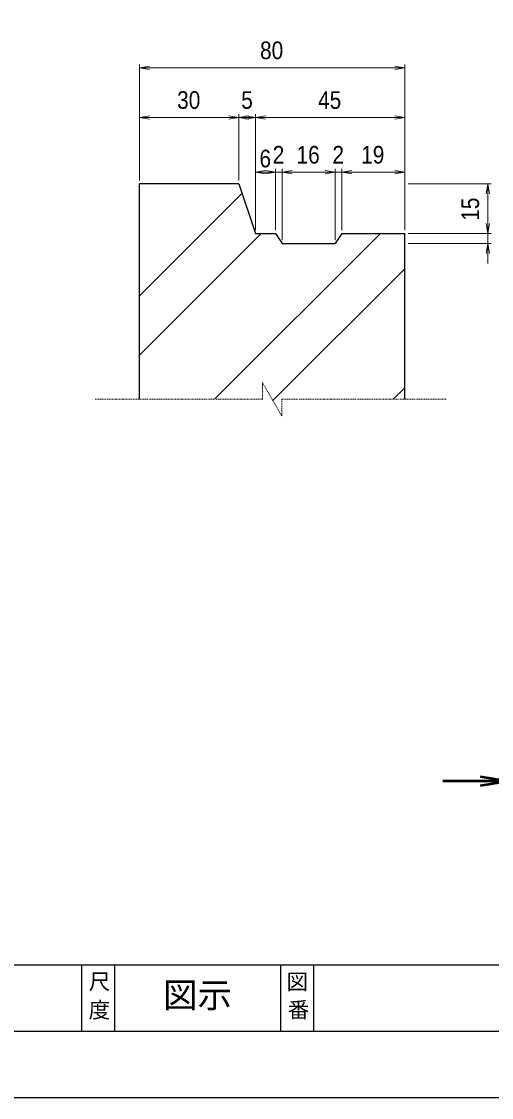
# Model space of a CAD drawing. Units: millimetres, scale not verified. Extents: x -210 to 210, y -148 to 148.
# Drawn here: x 1 to 71.8, y -148.5 to 13.9 of the extents above; entities that cross this region are included whole.
import ezdxf
from ezdxf.enums import TextEntityAlignment as Align

# ---------------------------------------------------------------- set-up
doc = ezdxf.new("R2010")
doc.units = ezdxf.units.MM
doc.linetypes.add('USER1', pattern=[12.95, 6.35, -3.175, 0.25, -3.175])
doc.layers.add('0-0', color=7, linetype='Continuous')
for name, color, linetype, lineweight in [('0-1_0', 9, 'Continuous', 25), ('0-2_dims', 2, 'Continuous', 13), ('0-3_pen1実線', 4, 'Continuous', 13), ('0-5_pen3実線', 7, 'Continuous', 25), ('0-6_pen4実線', 6, 'Continuous', 25), ('0-7_pen1一点', 4, 'USER1', 13)]:
    doc.layers.add(name, color=color, linetype=linetype, lineweight=lineweight)
doc.styles.add('ＭＳ ゴシック', font='')
doc.styles.add('ＭＳ Ｐゴシック', font='')
doc.styles.get('ＭＳ ゴシック').set_extended_font_data('MS Gothic')
doc.styles.get('ＭＳ Ｐゴシック').set_extended_font_data('MS PGothic')

# ---------------------------------------------------------------- blocks, each defined once
blk = doc.blocks.new('部分図 1')
at = {"layer": '0-1_0'}
blk.add_lwpolyline([(0, 0), (12600, 0), (12600, 8910), (0, 8910)], close=True, dxfattribs=at)
at = {"layer": '0-2_dims'}
for p, q in [((6862.5, 4150.99), (6862.5, 4676.54)), ((8062.5, 3925.99), (8062.5, 4676.54)), ((6862.5, 4661.54), (8062.5, 4661.54)), ((6862.5, 4150.99), (6862.5, 4451.54)), ((7312.5, 4436.54), (6862.5, 4436.54)), ((7312.5, 4150.99), (7312.5, 4451.54)), ((7312.5, 4150.99), (7312.5, 4451.54)), ((7312.5, 4436.54), (7387.5, 4436.54)), ((7387.5, 3925.99), (7387.5, 4451.54)), ((7387.5, 3925.99), (7387.5, 4451.54)), ((8062.5, 4436.54), (7387.5, 4436.54)), ((8062.5, 3925.99), (8062.5, 4451.54)), ((7387.5, 3925.99), (7387.5, 4203.77)), ((7477.5, 3925.99), (7477.5, 4203.77)), ((7477.5, 3925.99), (7477.5, 4203.77)), ((7507.5, 3884.74), (7507.5, 4203.77)), ((7507.5, 3880.99), (7507.5, 4203.77)), ((7747.5, 3880.99), (7747.5, 4203.77)), ((7747.5, 3880.99), (7747.5, 4203.77)), ((7777.5, 3925.99), (7777.5, 4203.77)), ((7777.5, 3925.99), (7777.5, 4203.77)), ((8062.5, 3925.99), (8062.5, 4203.77)), ((7477.5, 4188.77), (7387.5, 4188.77)), ((7477.5, 4188.77), (7387.5, 4188.77)), ((7477.5, 4188.77), (7507.5, 4188.77)), ((7507.5, 4188.77), (7597.5, 4188.77)), ((7507.5, 4188.77), (7747.5, 4188.77)), ((7747.5, 4188.77), (7657.5, 4188.77)), ((7747.5, 4188.77), (7777.5, 4188.77)), ((7777.5, 4188.77), (7867.5, 4188.77)), ((7777.5, 4188.77), (8062.5, 4188.77)), ((8077.5, 4135.99), (8452.59, 4135.99)), ((8437.59, 4135.99), (8437.59, 3910.99)), ((8437.59, 3910.99), (8437.59, 4000.99)), ((8077.5, 3910.99), (8452.59, 3910.99)), ((8077.5, 3910.99), (8452.59, 3910.99)), ((8437.59, 3910.99), (8437.59, 3865.99)), ((8077.5, 3865.99), (8452.59, 3865.99)), ((8437.59, 3865.99), (8437.59, 3775.99))]:
    blk.add_line(p, q, dxfattribs=at)
at = {"layer": '0-2_dims', "lineweight": 50}
blk.add_line((8525, 1432), (8235, 1432), dxfattribs=at)
at = {"layer": '0-2_dims'}
for points in [[(6907.5, 4669.04), (6862.5, 4661.54), (6907.5, 4654.04)], [(8017.5, 4654.04), (8062.5, 4661.54), (8017.5, 4669.04)], [(6907.5, 4444.04), (6862.5, 4436.54), (6907.5, 4429.04)], [(7267.5, 4429.04), (7312.5, 4436.54), (7267.5, 4444.04)], [(7357.5, 4444.04), (7312.5, 4436.54), (7357.5, 4429.04)], [(7342.5, 4429.04), (7387.5, 4436.54), (7342.5, 4444.04)], [(7432.5, 4444.04), (7387.5, 4436.54), (7432.5, 4429.04)], [(8017.5, 4429.04), (8062.5, 4436.54), (8017.5, 4444.04)], [(7432.5, 4196.27), (7387.5, 4188.77), (7432.5, 4181.27)], [(7432.5, 4181.27), (7477.5, 4188.77), (7432.5, 4196.27)], [(7552.5, 4196.27), (7507.5, 4188.77), (7552.5, 4181.27)], [(7552.5, 4196.27), (7507.5, 4188.77), (7552.5, 4181.27)], [(7702.5, 4181.27), (7747.5, 4188.77), (7702.5, 4196.27)], [(7702.5, 4181.27), (7747.5, 4188.77), (7702.5, 4196.27)], [(7822.5, 4196.27), (7777.5, 4188.77), (7822.5, 4181.27)], [(7822.5, 4196.27), (7777.5, 4188.77), (7822.5, 4181.27)], [(8017.5, 4181.27), (8062.5, 4188.77), (8017.5, 4196.27)], [(8445.09, 4090.99), (8437.59, 4135.99), (8430.09, 4090.99)], [(8430.09, 3955.99), (8437.59, 3910.99), (8445.09, 3955.99)], [(8430.09, 3955.99), (8437.59, 3910.99), (8445.09, 3955.99)], [(8445.09, 3820.99), (8437.59, 3865.99), (8430.09, 3820.99)]]:
    blk.add_lwpolyline(points, dxfattribs=at)
at = {"layer": '0-2_dims', "lineweight": 50}
blk.add_lwpolyline([(8405, 1412), (8525, 1432), (8405, 1452)], dxfattribs=at)
at = {"layer": '0-3_pen1実線'}
for p, q in [((6862.5, 3629.61), (7326.6, 4093.7)), ((6862.5, 3360.2), (7413.29, 3910.99)), ((7202.11, 3160.99), (7952.11, 3910.99)), ((7465.8, 3155.28), (8062.5, 3751.98)), ((8010.33, 3160.99), (8062.5, 3213.16))]:
    blk.add_line(p, q, dxfattribs=at)
at = {"layer": '0-5_pen3実線'}
for p, q in [((6862.5, 3160.99), (6862.5, 4135.99)), ((7312.5, 4135.99), (6862.5, 4135.99)), ((7777.5, 3910.99), (7747.5, 3865.99)), ((7777.5, 3910.99), (8062.5, 3910.99)), ((8062.5, 3160.99), (8062.5, 3910.99)), ((6750, 600), (6750, 300)), ((7650, 600), (7650, 300))]:
    blk.add_line(p, q, dxfattribs=at)
blk.add_lwpolyline([(7312.5, 4135.99), (7387.5, 3910.99), (7477.5, 3910.99), (7507.5, 3865.99), (7747.5, 3865.99)], dxfattribs=at)
at = {"layer": '0-6_pen4実線'}
for p, q in [((300, 600), (12300, 600)), ((6600, 600), (6600, 300)), ((7500, 600), (7500, 300))]:
    blk.add_line(p, q, dxfattribs=at)
blk.add_lwpolyline([(300, 300), (12300, 300), (12300, 8610), (300, 8610)], close=True, dxfattribs=at)
at = {"layer": '0-7_pen1一点'}
for p, q in [((7419.2, 3160.99), (7419.2, 3235.99)), ((7505.8, 3085.99), (7419.2, 3235.99)), ((7419.2, 3160.99), (6662.79, 3160.99)), ((8250, 3160.99), (7505.8, 3160.99)), ((7505.8, 3160.99), (7505.8, 3085.99))]:
    blk.add_line(p, q, dxfattribs=at)
at = {"layer": '0-2_dims', "color": 7, "style": 'ＭＳ Ｐゴシック', "width": 0.9}
for s, p in [('80', (7407.95, 4676.54)), ('30', (7032.95, 4451.54)), ('5', (7322.73, 4451.54)), ('45', (7670.45, 4451.54)), ('6', (7405.23, 4186.72)), ('2', (7465.23, 4203.77)), ('16', (7572.95, 4203.77)), ('2', (7735.23, 4203.77)), ('19', (7865.45, 4203.77))]:
    blk.add_text(s, height=79.98, dxfattribs=at).set_placement(p, align=Align.BOTTOM_LEFT)
blk.add_text('15', height=79.98, rotation=90, dxfattribs=at).set_placement((8422.59, 3968.95), align=Align.BOTTOM_LEFT)
at = {"layer": '0-5_pen3実線', "style": 'ＭＳ ゴシック'}
for s, height, p in [('尺', 71.42, (6633.3, 467.75)), ('図', 71.42, (7527.6, 467)), ('図示', 114.3, (6969.04, 372.02)), ('度', 71.44, (6632.55, 339)), ('番', 71.42, (7533.3, 339.75))]:
    blk.add_text(s, height=height, dxfattribs=at).set_placement(p, align=Align.BOTTOM_LEFT)

msp = doc.modelspace()

# ---------------------------------------------------------------- block references
at = {"layer": '0-0', "xscale": 0.0333333, "yscale": 0.0333333}
msp.add_blockref('部分図 1', (-210, -148.5), dxfattribs=at)

doc.saveas('drawing.dxf')
